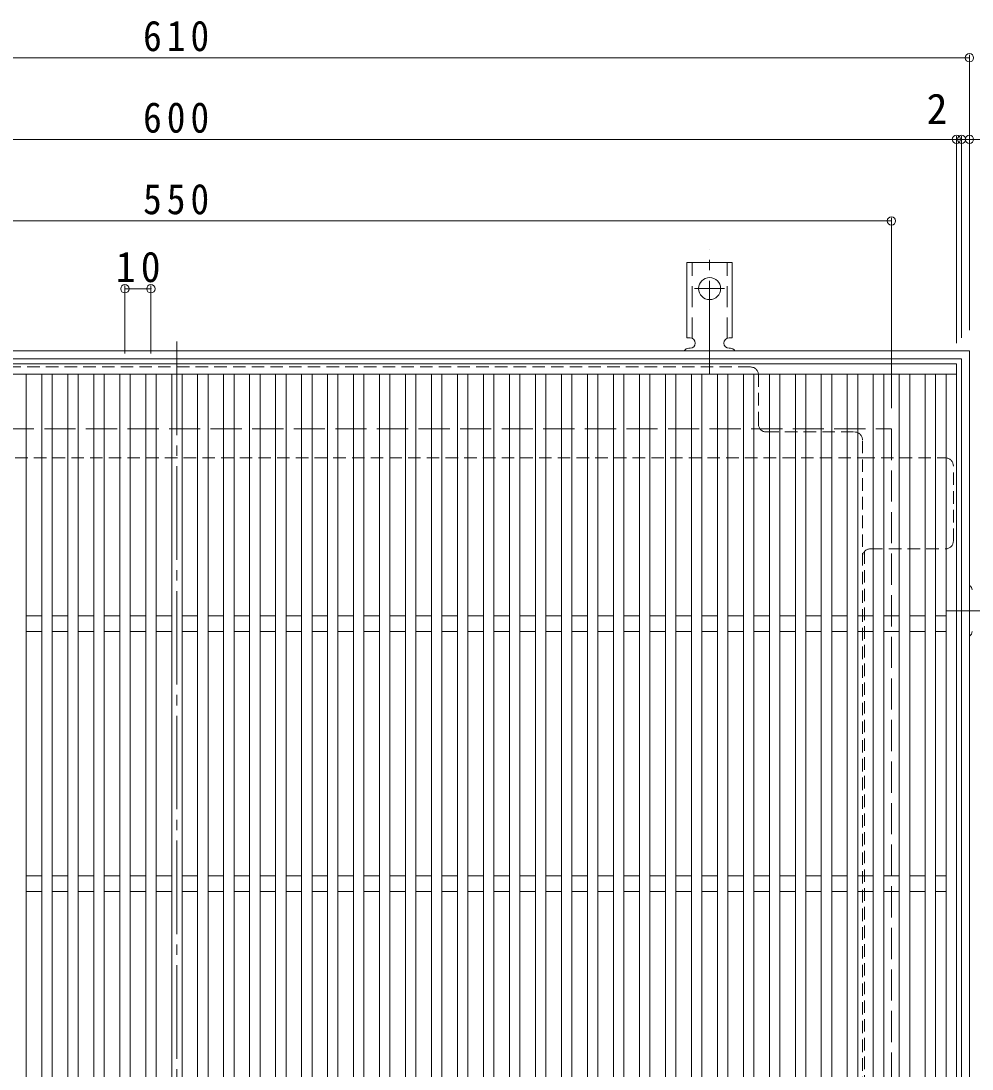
# Model space of a CAD drawing. Units: millimetres at full size, sheet at 1:4; details may follow other scales. Extents: x -925 to 1101, y -781 to 775.
# Drawn here: x -554.7 to -188.7, y 371.8 to 775.1 of the extents above; entities that cross this region are included whole.
import ezdxf
from ezdxf.enums import TextEntityAlignment as Align

# ---------------------------------------------------------------- set-up
doc = ezdxf.new("R2010")
doc.units = ezdxf.units.MM
doc.header["$LTSCALE"] = 4
doc.header["$PDMODE"] = 32
doc.header["$PDSIZE"] = 3.2
for name, pattern in [('CHAIN2', [12, 9, -1, 1, -1]), ('DASHED1', [1.8, 1.2, -0.6]), ('DASHED2', [3, 2, -1]), ('DASHED3', [4, 3, -1])]:
    doc.linetypes.add(name, pattern=pattern)
for name, color, linetype, lineweight in [('A-1_躯体', 3, 'Continuous', 9), ('A-2_仕上', 3, 'Continuous', 9), ('A-4_その他', 7, 'Continuous', 9), ('A-7_ハッチ', 2, 'Continuous', 9), ('A-A_ﾊｯﾁ-ﾜｸ', 3, 'Continuous', 9)]:
    doc.layers.add(name, color=color, linetype=linetype, lineweight=lineweight)
doc.styles.add('ＭＳ ゴシック', font='')
doc.styles.get('ＭＳ ゴシック').set_extended_font_data('MS Gothic')

msp = doc.modelspace()

# ---------------------------------------------------------------- linework, layer by layer
at = {"layer": 'A-1_躯体', "color": 2}
for p, q in [((-799.713, 648.162), (-189.713, 648.162)), ((-189.713, 648.162), (-189.713, 38.162)), ((-796.713, 645.162), (-192.713, 645.162)), ((-192.713, 645.162), (-192.713, 41.162))]:
    msp.add_line(p, q, dxfattribs=at)
at = {"layer": 'A-1_躯体', "color": 2, "linetype": 'DASHED3'}
for p, q in [((-769.713, 618.161), (-219.713, 618.161)), ((-219.713, 618.161), (-219.713, 68.162))]:
    msp.add_line(p, q, dxfattribs=at)
at = {"layer": 'A-2_仕上'}
for p, q in [((-194.713, 643.162), (-794.713, 643.162)), ((-194.713, 43.162), (-194.713, 643.162)), ((-194.713, 639.162), (-794.713, 639.162)), ((-552.713, 639.162), (-552.713, 47.162)), ((-546.713, 639.162), (-546.713, 47.162)), ((-542.713, 639.162), (-542.713, 47.162)), ((-536.713, 639.162), (-536.713, 47.162)), ((-532.713, 639.162), (-532.713, 47.162)), ((-526.713, 639.162), (-526.713, 47.162)), ((-522.713, 639.162), (-522.713, 47.162)), ((-516.713, 639.162), (-516.713, 47.162)), ((-512.713, 639.162), (-512.713, 47.162)), ((-506.713, 639.162), (-506.713, 47.162)), ((-502.713, 639.162), (-502.713, 47.162)), ((-496.713, 639.162), (-496.713, 47.162)), ((-492.713, 639.162), (-492.713, 47.162)), ((-486.713, 639.162), (-486.713, 47.162)), ((-482.713, 639.162), (-482.713, 47.162)), ((-476.713, 639.162), (-476.713, 47.162)), ((-472.713, 639.162), (-472.713, 47.162)), ((-466.713, 639.162), (-466.713, 47.162)), ((-462.713, 639.162), (-462.713, 47.162)), ((-456.713, 639.162), (-456.713, 47.162)), ((-452.713, 639.162), (-452.713, 47.162)), ((-446.713, 639.162), (-446.713, 47.162)), ((-442.713, 639.162), (-442.713, 47.162)), ((-436.713, 639.162), (-436.713, 47.162)), ((-432.713, 639.162), (-432.713, 47.162)), ((-426.713, 639.162), (-426.713, 47.162)), ((-422.713, 639.162), (-422.713, 47.162)), ((-416.713, 639.162), (-416.713, 47.162)), ((-412.713, 639.162), (-412.713, 47.162)), ((-406.713, 639.162), (-406.713, 47.162)), ((-402.713, 639.162), (-402.713, 47.162)), ((-396.713, 639.162), (-396.713, 47.162)), ((-392.713, 639.162), (-392.713, 47.162)), ((-386.713, 639.162), (-386.713, 47.162)), ((-382.713, 639.162), (-382.713, 47.162)), ((-376.713, 639.162), (-376.713, 47.162)), ((-372.713, 639.162), (-372.713, 47.162)), ((-366.713, 639.162), (-366.713, 48.163)), ((-362.713, 639.162), (-362.713, 52.163)), ((-356.713, 639.162), (-356.713, 58.163)), ((-352.713, 639.162), (-352.713, 62.163)), ((-346.713, 639.162), (-346.713, 68.163)), ((-342.713, 639.162), (-342.713, 72.163)), ((-336.713, 639.162), (-336.713, 78.163)), ((-332.713, 639.162), (-332.713, 82.163)), ((-326.713, 639.162), (-326.713, 88.163)), ((-322.713, 639.162), (-322.713, 92.163)), ((-316.713, 639.162), (-316.713, 98.163)), ((-312.713, 639.162), (-312.713, 102.163)), ((-306.713, 639.162), (-306.713, 108.163)), ((-302.713, 639.162), (-302.713, 112.163)), ((-296.713, 639.162), (-296.713, 118.163)), ((-292.713, 639.162), (-292.713, 122.163)), ((-286.713, 639.162), (-286.713, 128.163)), ((-282.713, 639.162), (-282.713, 132.163)), ((-276.713, 639.162), (-276.713, 138.163)), ((-272.713, 639.162), (-272.713, 142.163)), ((-266.713, 639.162), (-266.713, 148.163)), ((-262.713, 639.162), (-262.713, 152.163)), ((-256.713, 639.162), (-256.713, 158.163)), ((-252.713, 639.162), (-252.713, 162.163)), ((-246.713, 639.162), (-246.713, 168.163)), ((-242.713, 639.162), (-242.713, 172.163)), ((-236.713, 639.162), (-236.713, 178.163)), ((-232.713, 639.162), (-232.713, 182.163)), ((-226.713, 639.162), (-226.713, 188.163)), ((-222.713, 639.162), (-222.713, 192.163)), ((-216.713, 639.162), (-216.713, 198.163)), ((-212.713, 639.162), (-212.713, 202.163)), ((-206.713, 639.162), (-206.713, 208.163)), ((-202.713, 639.162), (-202.713, 212.163)), ((-198.713, 216.163), (-198.713, 639.162)), ((-546.713, 546.162), (-552.713, 546.162)), ((-536.713, 546.162), (-542.713, 546.162)), ((-526.713, 546.162), (-532.713, 546.162)), ((-516.713, 546.162), (-522.713, 546.162)), ((-506.713, 546.162), (-512.713, 546.162)), ((-496.713, 546.162), (-502.713, 546.162)), ((-486.713, 546.162), (-492.713, 546.162)), ((-476.713, 546.162), (-482.713, 546.162)), ((-466.713, 546.162), (-472.713, 546.162)), ((-456.713, 546.162), (-462.713, 546.162)), ((-446.713, 546.162), (-452.713, 546.162)), ((-436.713, 546.162), (-442.713, 546.162)), ((-426.713, 546.162), (-432.713, 546.162)), ((-416.713, 546.162), (-422.713, 546.162)), ((-406.713, 546.162), (-412.713, 546.162)), ((-396.713, 546.162), (-402.713, 546.162)), ((-386.713, 546.162), (-392.713, 546.162)), ((-376.713, 546.162), (-382.713, 546.162)), ((-366.713, 546.162), (-372.713, 546.162)), ((-356.713, 546.162), (-362.713, 546.162)), ((-346.713, 546.162), (-352.713, 546.162)), ((-336.713, 546.162), (-342.713, 546.162)), ((-326.713, 546.162), (-332.713, 546.162)), ((-316.713, 546.162), (-322.713, 546.162)), ((-306.713, 546.162), (-312.713, 546.162)), ((-296.713, 546.162), (-302.713, 546.162)), ((-286.713, 546.162), (-292.713, 546.162)), ((-276.713, 546.162), (-282.713, 546.162)), ((-266.713, 546.162), (-272.713, 546.162)), ((-256.713, 546.162), (-262.713, 546.162)), ((-246.713, 546.162), (-252.713, 546.162)), ((-236.713, 546.162), (-242.713, 546.162)), ((-226.713, 546.162), (-232.713, 546.162)), ((-216.713, 546.162), (-222.713, 546.162)), ((-206.713, 546.162), (-212.713, 546.162)), ((-198.713, 546.162), (-202.713, 546.162)), ((-546.713, 540.162), (-552.713, 540.162)), ((-536.713, 540.162), (-542.713, 540.162)), ((-526.713, 540.162), (-532.713, 540.162)), ((-516.713, 540.162), (-522.713, 540.162)), ((-506.713, 540.162), (-512.713, 540.162)), ((-496.713, 540.162), (-502.713, 540.162)), ((-486.713, 540.162), (-492.713, 540.162)), ((-476.713, 540.162), (-482.713, 540.162)), ((-466.713, 540.162), (-472.713, 540.162)), ((-456.713, 540.162), (-462.713, 540.162)), ((-446.713, 540.162), (-452.713, 540.162)), ((-436.713, 540.162), (-442.713, 540.162)), ((-426.713, 540.162), (-432.713, 540.162)), ((-416.713, 540.162), (-422.713, 540.162)), ((-406.713, 540.162), (-412.713, 540.162)), ((-396.713, 540.162), (-402.713, 540.162)), ((-386.713, 540.162), (-392.713, 540.162)), ((-376.713, 540.162), (-382.713, 540.162)), ((-366.713, 540.162), (-372.713, 540.162)), ((-356.713, 540.162), (-362.713, 540.162)), ((-346.713, 540.162), (-352.713, 540.162)), ((-336.713, 540.162), (-342.713, 540.162)), ((-326.713, 540.162), (-332.713, 540.162)), ((-316.713, 540.162), (-322.713, 540.162)), ((-306.713, 540.162), (-312.713, 540.162)), ((-296.713, 540.162), (-302.713, 540.162)), ((-286.713, 540.162), (-292.713, 540.162)), ((-276.713, 540.162), (-282.713, 540.162)), ((-266.713, 540.162), (-272.713, 540.162)), ((-256.713, 540.162), (-262.713, 540.162)), ((-246.713, 540.162), (-252.713, 540.162)), ((-236.713, 540.162), (-242.713, 540.162)), ((-226.713, 540.162), (-232.713, 540.162)), ((-216.713, 540.162), (-222.713, 540.162)), ((-206.713, 540.162), (-212.713, 540.162)), ((-198.713, 540.162), (-202.713, 540.162)), ((-546.713, 446.162), (-552.713, 446.162)), ((-536.713, 446.162), (-542.713, 446.162)), ((-526.713, 446.162), (-532.713, 446.162)), ((-516.713, 446.162), (-522.713, 446.162)), ((-506.713, 446.162), (-512.713, 446.162)), ((-496.713, 446.162), (-502.713, 446.162)), ((-486.713, 446.162), (-492.713, 446.162)), ((-476.713, 446.162), (-482.713, 446.162)), ((-466.713, 446.162), (-472.713, 446.162)), ((-456.713, 446.162), (-462.713, 446.162)), ((-446.713, 446.162), (-452.713, 446.162)), ((-436.713, 446.162), (-442.713, 446.162)), ((-426.713, 446.162), (-432.713, 446.162)), ((-416.713, 446.162), (-422.713, 446.162)), ((-406.713, 446.162), (-412.713, 446.162)), ((-396.713, 446.162), (-402.713, 446.162)), ((-386.713, 446.162), (-392.713, 446.162)), ((-376.713, 446.162), (-382.713, 446.162)), ((-366.713, 446.162), (-372.713, 446.162)), ((-356.713, 446.162), (-362.713, 446.162)), ((-346.713, 446.162), (-352.713, 446.162)), ((-336.713, 446.162), (-342.713, 446.162)), ((-326.713, 446.162), (-332.713, 446.162)), ((-316.713, 446.162), (-322.713, 446.162)), ((-306.713, 446.162), (-312.713, 446.162)), ((-296.713, 446.162), (-302.713, 446.162)), ((-286.713, 446.162), (-292.713, 446.162)), ((-276.713, 446.162), (-282.713, 446.162)), ((-266.713, 446.162), (-272.713, 446.162)), ((-256.713, 446.162), (-262.713, 446.162)), ((-246.713, 446.162), (-252.713, 446.162)), ((-236.713, 446.162), (-242.713, 446.162)), ((-226.713, 446.162), (-232.713, 446.162)), ((-216.713, 446.162), (-222.713, 446.162)), ((-206.713, 446.162), (-212.713, 446.162)), ((-198.713, 446.162), (-202.713, 446.162)), ((-546.713, 440.162), (-552.713, 440.162)), ((-536.713, 440.162), (-542.713, 440.162)), ((-526.713, 440.162), (-532.713, 440.162)), ((-516.713, 440.162), (-522.713, 440.162)), ((-506.713, 440.162), (-512.713, 440.162)), ((-496.713, 440.162), (-502.713, 440.162)), ((-486.713, 440.162), (-492.713, 440.162)), ((-476.713, 440.162), (-482.713, 440.162)), ((-466.713, 440.162), (-472.713, 440.162)), ((-456.713, 440.162), (-462.713, 440.162)), ((-446.713, 440.162), (-452.713, 440.162)), ((-436.713, 440.162), (-442.713, 440.162)), ((-426.713, 440.162), (-432.713, 440.162)), ((-416.713, 440.162), (-422.713, 440.162)), ((-406.713, 440.162), (-412.713, 440.162)), ((-396.713, 440.162), (-402.713, 440.162)), ((-386.713, 440.162), (-392.713, 440.162)), ((-376.713, 440.162), (-382.713, 440.162)), ((-366.713, 440.162), (-372.713, 440.162)), ((-356.713, 440.162), (-362.713, 440.162)), ((-346.713, 440.162), (-352.713, 440.162)), ((-336.713, 440.162), (-342.713, 440.162)), ((-326.713, 440.162), (-332.713, 440.162)), ((-316.713, 440.162), (-322.713, 440.162)), ((-306.713, 440.162), (-312.713, 440.162)), ((-296.713, 440.162), (-302.713, 440.162)), ((-286.713, 440.162), (-292.713, 440.162)), ((-276.713, 440.162), (-282.713, 440.162)), ((-266.713, 440.162), (-272.713, 440.162)), ((-256.713, 440.162), (-262.713, 440.162)), ((-246.713, 440.162), (-252.713, 440.162)), ((-236.713, 440.162), (-242.713, 440.162)), ((-226.713, 440.162), (-232.713, 440.162)), ((-216.713, 440.162), (-222.713, 440.162)), ((-206.713, 440.162), (-212.713, 440.162)), ((-198.713, 440.162), (-202.713, 440.162))]:
    msp.add_line(p, q, dxfattribs=at)
at = {"layer": 'A-4_その他'}
for p, q in [((-799.713, 760.939), (-189.713, 760.939)), ((-189.713, 762.139), (-189.713, 656.162)), ((-194.713, 730.751), (-194.713, 651.162)), ((-192.713, 730.751), (-192.713, 653.162)), ((-794.713, 729.551), (-194.713, 729.551)), ((-194.713, 729.551), (-192.713, 729.551)), ((-192.713, 729.551), (-175.748, 729.551)), ((-769.713, 698.162), (-219.713, 698.162)), ((-219.713, 699.362), (-219.713, 626.161)), ((-514.713, 673.267), (-514.713, 647.162)), ((-504.713, 672.067), (-514.713, 672.067)), ((-504.713, 673.267), (-504.713, 647.162))]:
    msp.add_line(p, q, dxfattribs=at)
for p in [(-189.713, 760.939), (-194.713, 729.551), (-192.713, 729.551), (-189.713, 729.551), (-219.713, 698.162), (-514.713, 672.067), (-504.713, 672.067)]:
    msp.add_point(p, dxfattribs=at)
at = {"layer": 'A-7_ハッチ', "linetype": 'CHAIN2'}
msp.add_line((-494.713, 651.759), (-494.713, 34.565), dxfattribs=at)
at = {"layer": 'A-7_ハッチ', "linetype": 'DASHED1'}
for p, q in [((-273.914, 641.966), (-715.512, 641.966)), ((-270.914, 619.966), (-270.914, 638.966)), ((-267.914, 616.966), (-233.913, 616.966)), ((-230.913, 183.963), (-230.913, 613.966)), ((-758.513, 606.966), (-230.913, 606.966)), ((-230.913, 606.966), (-198.909, 606.966)), ((-195.909, 574.965), (-195.909, 603.966)), ((-230.113, 571.009), (-230.113, 361.623)), ((-227.913, 571.965), (-198.909, 571.965))]:
    msp.add_line(p, q, dxfattribs=at)
for centre, start, end in [((-273.914, 638.966), 0, 90), ((-267.914, 619.966), 180, 270), ((-233.913, 613.966), 0, 90), ((-198.909, 603.966), 0, 90), ((-198.909, 574.965), 270, 0), ((-227.913, 568.965), 90, 180)]:
    msp.add_arc(centre, 3, start, end, dxfattribs=at)
at = {"layer": 'A-A_ﾊｯﾁ-ﾜｸ', "color": 7, "linetype": 'CHAIN2'}
for p, q in [((-289.713, 639.161), (-289.713, 687.162)), ((-283.937, 672.162), (-295.489, 672.162)), ((-198.713, 548.162), (-150.713, 548.162))]:
    msp.add_line(p, q, dxfattribs=at)
at = {"layer": 'A-A_ﾊｯﾁ-ﾜｸ'}
for p, q in [((-298.463, 653.162), (-298.463, 682.162)), ((-298.463, 682.162), (-280.963, 682.162)), ((-280.963, 653.162), (-280.963, 682.162)), ((-298.463, 653.162), (-297.213, 653.162)), ((-280.963, 653.162), (-282.213, 653.162)), ((-297.208, 649.162), (-297.721, 649.162)), ((-281.713, 649.162), (-282.213, 649.162))]:
    msp.add_line(p, q, dxfattribs=at)
at = {"layer": 'A-A_ﾊｯﾁ-ﾜｸ', "linetype": 'DASHED2'}
for p, q in [((-296.463, 653.016), (-296.463, 682.162)), ((-282.963, 653.016), (-282.963, 682.162))]:
    msp.add_line(p, q, dxfattribs=at)
at = {"layer": 'A-A_ﾊｯﾁ-ﾜｸ'}
msp.add_circle((-289.713, 672.162), 4.25, dxfattribs=at)
for centre, start, end in [((-297.213, 651.162), 270.13329, 90), ((-282.213, 651.162), 90, 270), ((-297.713, 647.162), 90.24162, 150.00072), ((-281.713, 647.162), 29.99951, 89.72403), ((-190.713, 556.162), 0.27597, 60.00049), ((-190.713, 540.162), 299.99928, 359.75838)]:
    msp.add_arc(centre, 2, start, end, dxfattribs=at)

# ---------------------------------------------------------------- texts
at = {"layer": 'A-4_その他', "color": 2, "style": 'ＭＳ ゴシック'}
msp.add_text('2', height=11.73, dxfattribs=at).set_placement((-206.193, 731.951), align=Align.BOTTOM_LEFT)
at = {"layer": 'A-4_その他', "color": 2, "char_height": 11.73, "attachment_point": 7, "style": 'ＭＳ ゴシック'}
for s, insert in [('\\T1.27;\\W0.9;610', (-507.713, 763.339)), ('\\T1.27;\\W0.9;600', (-507.713, 731.951)), ('\\T1.27;\\W0.9;550', (-507.713, 700.562)), ('\\T1.27;\\W0.95;10', (-518.213, 674.467))]:
    msp.add_mtext(s, dxfattribs=dict(at, insert=insert))

doc.saveas('drawing.dxf')
